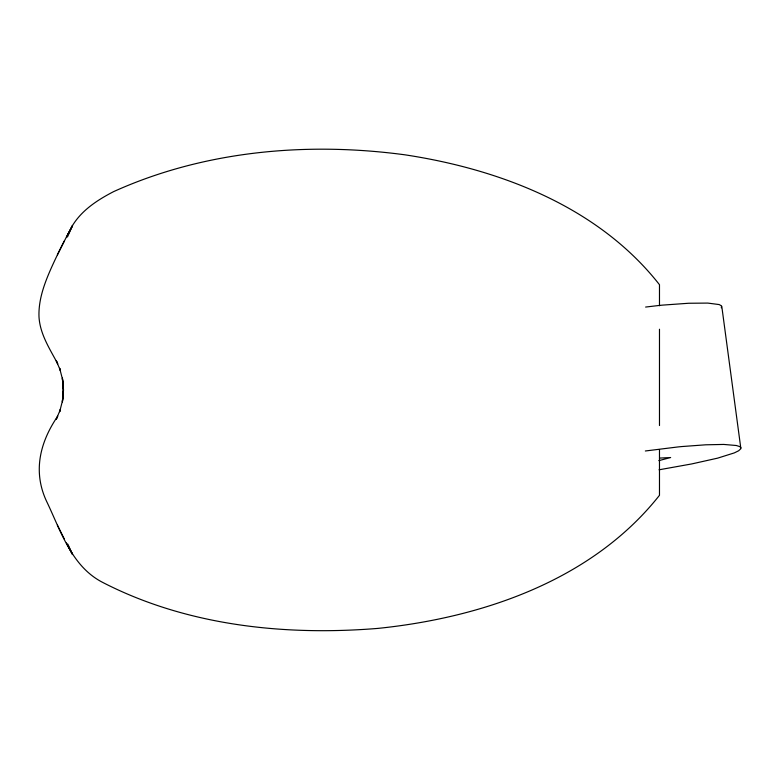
<?xml version="1.0" encoding="UTF-8"?>
<svg xmlns="http://www.w3.org/2000/svg" width="780" height="780" viewBox="0 0 780 780"><rect width="100%" height="100%" fill="white"/><g stroke="black" fill="none" stroke-linecap="round" stroke-linejoin="round"><path stroke-width="1.17" d="M659.48 449.709L659.48 495.3C592.351 580.261 482.381 617.653 377.92 628.397C284.788 635.983 186.986 625.726 102.999 582.572C71.965 566.826 61.211 532.087 47.307 502.827C32.477 472.69 39.487 442.884 57.72 416.188L56.277 419.25L60.323 409.617L59.68 411.694L62.449 400.881L63.375 390L62.41 378.076L63.492 390L62.41 401.924L63.375 390L62.449 379.119L59.68 368.306L60.323 370.383L56.277 360.75L57.72 363.811C49.832 348.962 40.024 334.22 39 316.914C38.347 300.476 44.002 284.632 50.495 269.782C57.154 254.67 64.76 240.006 72.55 225.449C82.046 209.937 97.812 199.807 113.627 191.617C204.204 150.657 307.086 141.648 404.937 154.82C500.126 169.24 598.455 206.866 659.48 284.7L659.48 305.77M62.449 400.881L63.492 390L62.449 379.119M67.46 236.974L72.55 225.449L66.427 237.032M64.291 241.059L57.389 254.826M67.928 234.556L72.121 226.317M721.334 307.817L721.529 305.877L719.199 304.57L707.801 303.089L688.652 303.254L662.717 305.107A41.837 4.514 -7.7 0 0 658.593 305.526L645.616 307.057M658.837 460.629L670.654 457.538L659.812 458.075M659.032 469.804L691.762 463.924L717.61 458.152L734.292 452.907L738.64 450.772L740.873 448.685L721.792 306.394M645.343 450.986L677.761 446.969A41.837 4.514 -7.7 0 1 681.895 446.55L705.754 444.805L723.742 444.434L736.359 445.507L739.82 446.628L740.961 447.847M66.427 542.968L72.55 554.551L67.811 544.118M57.389 525.174L64.291 538.941M67.928 545.444L72.121 553.683M659.48 329.228L659.48 425.539"/></g></svg>
